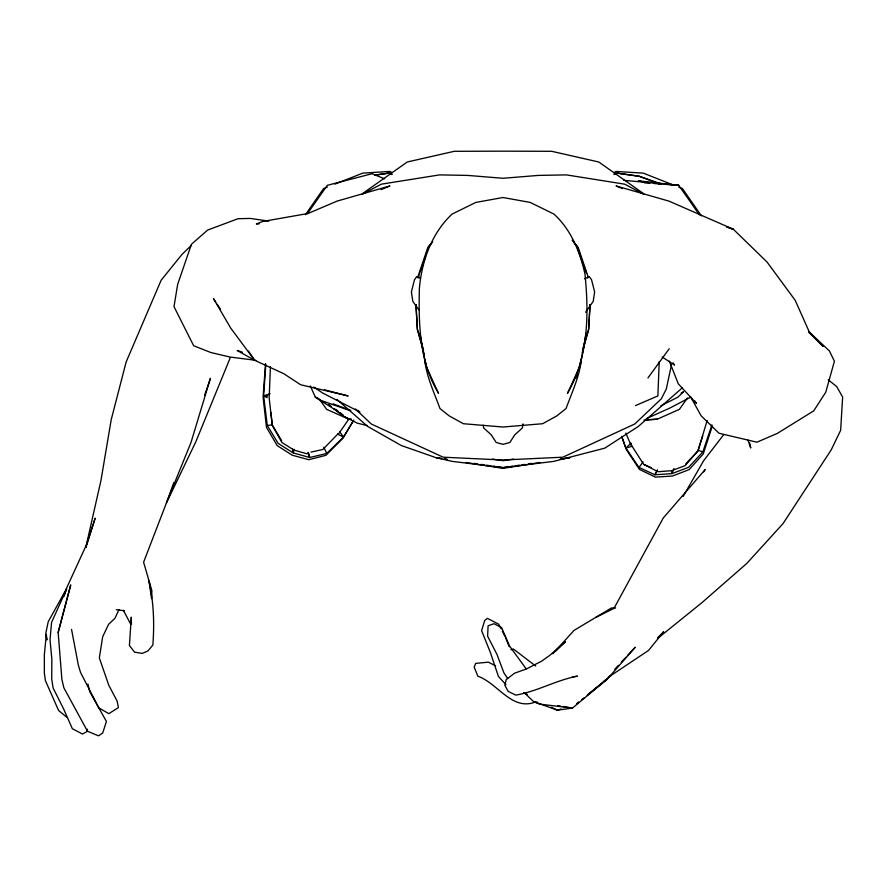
<?xml version="1.0" encoding="UTF-8"?>
<svg xmlns="http://www.w3.org/2000/svg" width="887" height="887" viewBox="0 0 887 887"><rect width="100%" height="100%" fill="white"/><g stroke="black" fill="none" stroke-linecap="round" stroke-linejoin="round"><path stroke-width="1.33" d="M586.107 333.19L580.286 365.377L567.525 393.263C588.447 357.417 589.035 314.242 584.965 274.05C579.898 251.653 571.228 229.955 553.976 214.1L530.215 202.424L503.007 197.513L475.809 202.424L452.048 214.1C431.592 233.325 421.846 260.966 419.374 288.397C418.553 324.187 419.351 361.719 438.5 393.263L425.738 365.377L425.749 362.617M270.424 366.741L269.16 397.93L272.298 425.516L281.955 442.513L294.063 450.119L307.246 453.867M659.241 361.563L657.866 395.946L635.535 405.581M424.618 358.392C426.037 375.711 434.053 392.209 439.963 408.552L449.365 416.003L463.413 423.72L503.007 427.024L542.611 423.72L556.659 416.003L566.05 408.552C571.971 392.209 579.976 375.711 581.406 358.392M265.801 364.457L263.65 395.868L267.286 425.505L278.119 443.389L293.231 452.924L309.718 457.515L326.749 453.468L343.491 437.103L353.813 420.017M265.523 363.603L263.073 397.099L266.488 427.401L277.199 445.618L292.255 455.219L308.765 459.71L325.906 455.319L342.881 438.3L353.381 420.737M418.176 278.041L418.387 275.369L427.833 247.384L431.27 243.26M418.764 277.398L419.041 274.671M522.997 423.875L522.421 427.889L514.737 434.885L509.837 442.48L503.007 444.332L496.188 442.48L491.287 434.885L483.603 427.889L483.215 425.217M707.172 420.505L697.947 450.929L685.074 465.653L671.692 470.687L658.032 471.718L644.494 464.81M671.526 364.668L666.281 389.038L661.325 398.817L634.726 424.019L562.846 457.193L503.007 459.998L443.167 457.193L371.298 424.019L355.365 408.918M85.806 547.401L100.963 480.477L111.219 419.629L126.165 361.929L161.146 280.225L181.957 254.458L191.126 245.61M58.165 632.431L70.672 585.098L58.165 632.431L61.89 679.475L63.886 687.857L87.503 731.243L98.512 735.833L102.67 733.072L106.451 721.475L89.787 691.771L87.935 683.999M582.227 352.738L588.646 329.387L590.043 304.673L588.646 329.387L582.471 350.055M294.229 449.354L293.231 452.924L292.499 448.866M87.514 729.214L86.738 731.72L82.48 734.037L72.335 728.693L63.587 708.868L53.131 688.024L51.712 679.143L51.834 659.074L50.016 639.804L51.568 622.397L66.669 588.89L63.82 596.652M85.906 547.467L95.164 518.174L86.604 544.485L65.139 591.23L48.231 621.754L45.802 633.196L46.867 639.915L46.335 634.482L44.35 654.65L44.35 673.056L45.381 680.551L58.609 710.542L66.569 717.062M685.762 463.923L697.947 450.929L702.726 435.861M712.25 426.181L703.258 453.933L689.132 469.633L672.446 476.042L655.382 477.139L639.46 469.423L626.222 449.354L621.709 436.482M621.842 436.781L625.867 448.057L639.006 467.438L654.883 474.8L671.958 473.603L688.667 467.272L702.848 451.904L711.895 424.884M204.653 395.103L210.441 378.283L190.938 442.668L166.434 502.918L143.605 562.192L151.877 590.687L151.577 598.636L148.994 581.085C153.695 602.029 154.493 623.727 152.852 645.06L147.941 650.925L142.253 653.42L134.602 652.167L129.413 645.548L131.298 617.164L131.442 624.415M419.507 273.373L425.538 256.498M173.841 482.495L166.434 502.918L195.717 442.036L230.321 357.583M575.918 378.062L577.337 374.381M673.998 468.48L671.958 473.603L671.781 471.13M119.024 609.58L114.9 618.339L108.58 624.348L102.692 636.7L99.333 657.91L108.802 685.307L117.117 701.074L118.414 707.626L108.824 713.658L98.823 707.893L80.551 672.512L78.322 665.062L71.559 629.437M614.159 174.528L616.543 172.976L639.35 176.313L661.569 183.964M657.223 470.365L654.883 474.8L657.533 469.966M683.057 496.543L703.69 460.63L723.737 434.619M703.701 471.862L705.176 469.556L663.254 517.997L613.97 608.404L595.898 617.33M585.631 312.224L593.215 301.347L594.634 291.956L591.574 279.826L589.323 276.633L584.511 278.784M338.923 433.41L348.802 419.141M305.438 214.709L323.567 188.598L327.358 187.113M307.445 213.678L327.27 185.328L372.03 173.73L384.67 178.83M687.403 398.008L679.431 409.328L657.267 419.185L643.94 420.227M647.942 377.951L669.197 348.757M639.006 467.438L643.075 461.905M429.241 246.109L432.701 241.907M552.801 653.774L574.066 630.38L611.487 607.961L615.622 608.027M614.746 669.308L618.461 665.294M621.255 662.29L625.912 657.278M627.774 655.271L635.225 647.255L607.395 679.01L572.459 708.081L557.358 710.177L533.542 701.55L525.004 693.368M338.257 433.577L322.868 449.465L310.96 452.115M657.489 637.997L663.642 631.732L648.574 650.426L608.504 677.147M555.805 651.08L565.507 641.623L549.652 655.471L541.613 661.181L526.523 668.898L514.527 673.222L506.178 679.63L504.936 685.507L508.184 691.383L515.757 695.109C537.167 691.494 556.238 680.096 577.492 676.149L572.348 676.903M630.89 443.3L625.867 448.057L632.109 446.294M682.447 387.73L638.307 426.459L604.768 448.157L553.732 461.384L503.007 467.626L452.292 461.384L436.138 457.714L401.257 445.507L367.706 426.459L336.916 399.438M587.926 694.51L610.799 675.694L608.415 677.047M581.85 699.621L583.979 697.903M587.172 695.33L607.395 679.01L603.903 681.183M658.054 638.097L701.85 602.728L746.765 563.467L783.077 523.552L831.241 449.82L840.632 430.35L842.65 397.11L836.707 386.566L828.192 379.813M362.816 193.366L407.244 161.999L454.31 151.3L503.007 151.167L551.714 151.3L598.78 161.999L643.208 193.366M614.203 174.429L616.543 172.976M613.749 172.754L616.066 171.435L643.308 173.142L673.61 185.117M681.238 393.074L683.578 391.744L677.834 397.199L660.771 405.858M361.829 194.475L381.31 184.174L439.553 174.894L467.66 175.415L503.007 178.276L538.365 175.415L566.46 174.894L624.703 184.174L644.195 194.475M690.685 397.143L669.94 408.009L646.313 418.664M381.1 189.618L389.958 185.948L337.071 201.116L307.955 213.512L262.452 221.517L256.376 223.99L259.082 223.901M334.931 184.119L362.716 173.142L389.958 171.435L392.265 172.754M270.18 393.728L263.65 395.868L267.131 397.664M561.238 709.023L557.358 710.177L551.526 707.316M510.879 649.783L513.418 649.029L535.715 666.07M535.382 702.027C511.777 711.197 497.851 683.201 477.849 676.204L474.201 667.168L475.665 663.398L488.349 662.145L495.633 665.86M539.861 462.504L503.007 468.38L466.163 462.504M560.329 459.244L569.875 457.714L560.329 459.133M513.584 459.1L503.007 460.675L492.44 459.1M512.564 466.218L503.007 467.626L493.46 466.218M515.292 465.808L519.383 465.198M522.11 464.799L524.849 464.389M528.94 463.79L531.668 463.38M389.482 172.976L374.713 175.138L389.526 173.087L391.866 174.528L389.526 173.087M267.286 425.505L272.22 424.829L270.912 412.533M267.774 395.502L263.65 395.868L267.109 396.5M645.237 419.817L657.267 419.185M367.54 425.693L357.095 423.088L343.391 416.158L333.989 408.707L343.391 416.158L348.757 419.185L351.429 419.329L348.757 419.185L326.593 409.328L319.42 399.15M268.916 221.14L250.433 218.435L238.093 218.701L207.68 230.043L191.448 244.247L177.677 284.35L173.996 306.636L193.665 345.742L210.784 352.516L230.11 357.051L255.855 360.322M644.35 182.811L649.861 183.21M653.985 183.52L660.87 184.019M663.62 184.219L678.755 185.328L699.377 214.809M623.794 180.327L678.755 185.328L638.385 180.848L645.093 182.29M116.308 609.691L124.346 610.744M616.487 173.087L639.35 176.313L659.429 183.997M441.604 458.524L436.138 457.714L441.604 458.59M444.332 458.934L447.059 459.333M474.357 463.38L477.084 463.79M481.175 464.389L483.903 464.799M486.63 465.198L490.733 465.808M444.332 459.022L447.059 459.455M537.566 702.227L533.542 701.55L539.484 704.09L572.459 708.081L563.068 706.507M557.701 705.608L560.384 706.052M324.409 389.803L348.147 395.946L300.626 384.747L283.829 373.726L254.591 360.255L237.151 350.454L242.317 352.172M726.841 227.005L733.349 229.267L767.055 262.064L795.184 300.305L809.676 332.825L823.136 346.451L808.5 331.971M726.896 227.017L733.349 229.267L668.953 201.116L616.066 185.948L622.397 188.565M698.147 450.263L702.848 451.904M350.476 410.759L320.639 400.336L315.34 397.143L310.284 385.878M317.868 398.097L315.34 397.143L336.084 410.393M333.068 403.818L350.808 410.493M678.666 187.113L682.458 188.598L701.373 215.851M420.305 278.252L416.69 276.633L414.451 279.826L411.391 291.956L412.81 301.347L418.952 310.018M651.036 467.604L643.607 464.289L631.699 445.64L630.868 443.167M523.541 692.814L527.31 694.543M337.725 434.131L343.491 437.103L339.521 431.437M662.212 357.017L674.552 365.056L673 362.794M313.854 387.076L322.624 393.008L359.889 412.056L357.86 410.293M335.752 409.362L337.914 410.991M340.087 412.632L343.336 415.094M346.584 417.544L348.757 419.185M808.645 331.483L829.378 350.897L834.412 361.231L825.742 392.254L813.734 410.847L777.378 433.377L756.91 442.203L719.002 433.255L701.14 415.792L690.419 396.511M505.967 684.742L498.416 676.426L490.456 652.71L481.597 630.613L484.745 620.468L487.395 618.339L498.705 624.182L501.122 628.883M572.159 240.155L578.191 247.384L587.626 275.369L587.848 278.041M573.312 241.907L576.783 246.109L586.518 273.373M526.135 668.787L509.548 646.058L501.598 627.586L494.026 623.716L488.094 625.767L487.617 636.201L497.008 654.473L503.938 672.923L507.652 678.466M215.752 302.057L213.468 298.631L230.808 328.223L254.591 360.255L248.493 351.13M217.271 304.341L220.32 308.909M281.634 440.695L272.22 424.829M694.909 401.013L696.317 403.363L678.278 383.805L669.341 361.098M123.36 610.256L130.844 624.437M502.33 631.234L504.736 635.924M323.866 447.236L326.749 453.468M625.823 433.078L631.089 445.341M505.346 637.099L509.205 646.712M747.996 440.152L750.746 448.002L749.659 442.912M308.088 452.248L309.718 457.515L308.31 452.703M423.554 350.055L417.378 329.387L415.97 304.673L417.378 329.387L424.141 354.035M419.917 333.19L425.738 365.377M580.275 362.617L580.286 365.377M578.579 702.205L576.495 703.923L578.646 702.194M330.851 406.224L328.767 404.561L330.862 406.246"/></g></svg>
